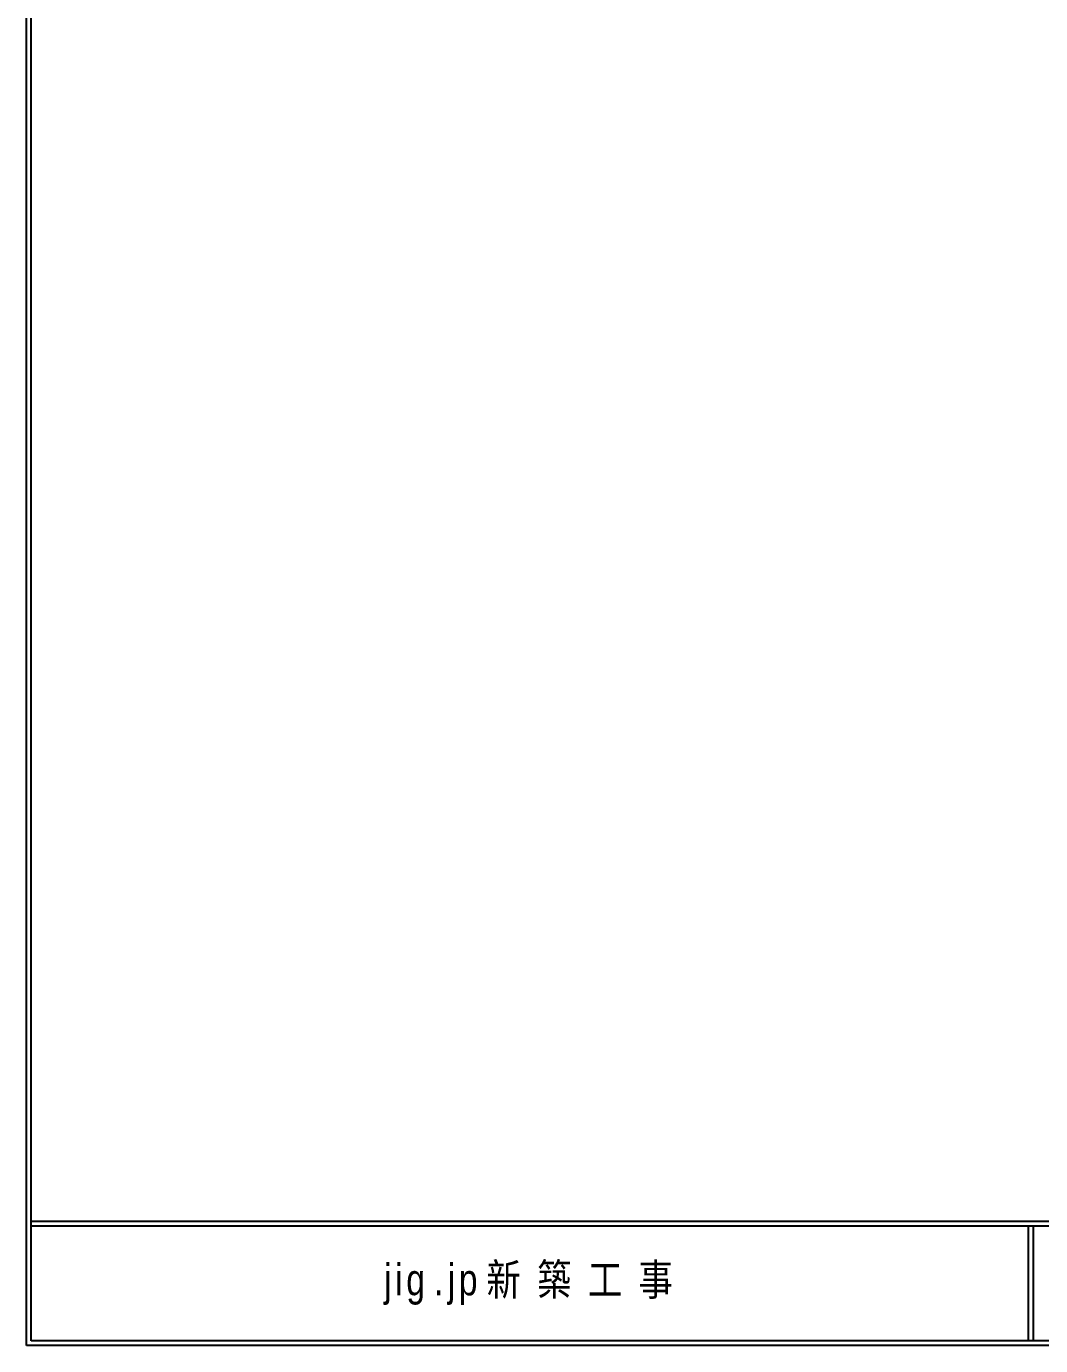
# Model space of a CAD drawing. Units: millimetres at full size, sheet at 1:150. Extents: x -30038 to 30038, y -20812 to 20512.
# Drawn here: x -30038 to -14158, y -20812 to -150 of the extents above; entities that cross this region are included whole.
import ezdxf

# ---------------------------------------------------------------- set-up
doc = ezdxf.new("R2010")
doc.units = ezdxf.units.MM
doc.header["$LTSCALE"] = 150
doc.layers.add('0-0_ﾚｲﾔ-0', color=4, linetype='Continuous')
doc.layers.add('0-6_ﾚｲﾔ-6', color=4, linetype='Continuous')
doc.styles.add('游ゴシック Light', font='')
doc.styles.get('游ゴシック Light').set_extended_font_data('游ゴシック Light')

msp = doc.modelspace()

# ---------------------------------------------------------------- linework, layer by layer
at = {"layer": '0-0_ﾚｲﾔ-0'}
for p, q in [((-30037.5, -20812.5), (-30037.5, 20512.5)), ((-29962.5, -20737.5), (-29962.5, 20437.5)), ((-29962.5, -18862.5), (29962.5, -18862.5)), ((-29962.5, -18937.5), (29962.5, -18937.5)), ((-14350, -18937.5), (-14350, -20737.5)), ((-14275, -18937.5), (-14275, -20737.5)), ((30037.5, -20812.5), (-30037.5, -20812.5)), ((29962.5, -20737.5), (-29962.5, -20737.5))]:
    msp.add_line(p, q, dxfattribs=at)

# ---------------------------------------------------------------- texts
at = {"layer": '0-6_ﾚｲﾔ-6', "insert": (-24435.7, -20175), "char_height": 494.9, "attachment_point": 7, "style": '游ゴシック Light'}
msp.add_mtext('\\T1.47;\\W0.8;jig.jp新築工事', dxfattribs=at)

doc.saveas('drawing.dxf')
